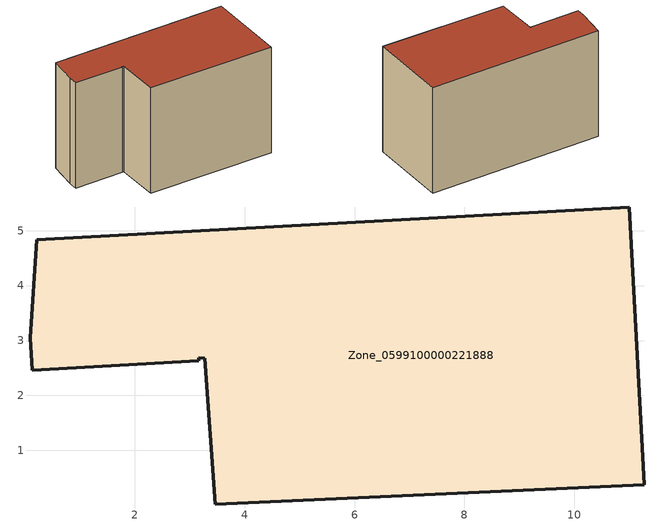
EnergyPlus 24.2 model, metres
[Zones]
Zone_0599100000221888
 floor ground (C_G): 0.1,3.05 0.21,4.83 11,5.43 11.27,0.38 3.47,0.03 3.27,2.68 3.17,2.69 3.16,2.63 0.14,2.46 z0
 wall outside (C_F): 0.14,2.46 3.16,2.63 3.17,2.69 3.27,2.68 3.47,0.03 11.27,0.38 11,5.43 0.21,4.83 0.1,3.05 0.14,2.46 z0:6.84
 roof outside (C_R): 0.21,4.83 0.1,3.05 0.14,2.46 3.16,2.63 3.17,2.69 3.27,2.68 3.47,0.03 11.27,0.38 11,5.43 z6.84
[BUILDING]
Pand.0599100000221888: North Axis=0; Terrain=City; Loads Convergence Tolerance Value=0.04; Temperature Convergence Tolerance Value=0.4; Solar Distribution=FullExterior; Maximum Number of Warmup Days=25; Minimum Number of Warmup Days=1
[Site:Location]
Rotterdam.The.Hague.AP_ZH_NLD Design_Conditions: Latitude=51.96; Longitude=4.45; Time Zone=1; Elevation=-4.5
[SITE:GROUNDTEMPERATURE:BUILDINGSURFACE]
18, 18, 18, 18, 18, 18, 18, 18, 18, 18, 18, 18
[MATERIAL] Thermal Absorptance=0.9; Solar Absorptance=0.7; Visible Absorptance=0.7
Name | Roughness | Thickness | Conductivity | Density | Specific Heat
G.TI.1946 | MediumSmooth | 0.15 | 1 | 540 | 1210
F.TI.1946 | Rough | 0.3 | 0.857143 | 1920 | 840
R.TI.1946 | MediumRough | 0.2 | 0.1 | 1500 | 1000
[CONSTRUCTION]
C_G: G.TI.1946
C_F: F.TI.1946
C_R: R.TI.1946
[ZONE]
Zone_0599100000221888: Type=1; Multiplier=1; Ceiling Height=Autocalculate; Volume=Autocalculate; Floor Area=autocalculate; Part of Total Floor Area=Yes
[ZONEINFILTRATION:DESIGNFLOWRATE]
Infil_Zone_0599100000221888: Zone or ZoneList or Space or SpaceList=Zone_0599100000221888; Schedule=AlwaysOn; Design Flow Rate Calculation Method=Flow/Area; Flow Rate per Floor Area=0.003; Constant Term Coefficient=1; Temperature Term Coefficient=0; Velocity Term Coefficient=0; Velocity Squared Term Coefficient=0
[HVACTEMPLATE:ZONE:IDEALLOADSAIRSYSTEM]
Zone_0599100000221888: Maximum Heating Supply Air Temperature=50; Minimum Cooling Supply Air Temperature=13; Maximum Heating Supply Air Humidity Ratio=0.0156; Minimum Cooling Supply Air Humidity Ratio=0.0077; Heating Limit=NoLimit; Cooling Limit=NoLimit; Dehumidification Control Type=ConstantSensibleHeatRatio; Cooling Sensible Heat Ratio=0.7; Dehumidification Setpoint=60; Humidification Control Type=None; Humidification Setpoint=30; Outdoor Air Method=None; Outdoor Air Flow Rate per Person=0.00944; Outdoor Air Flow Rate per Zone Floor Area=0; Outdoor Air Flow Rate per Zone=0; Demand Controlled Ventilation Type=None; Outdoor Air Economizer Type=NoEconomizer; Heat Recovery Type=None; Sensible Heat Recovery Effectiveness=0.7; Latent Heat Recovery Effectiveness=0.65
[ZONECONTROL:THERMOSTAT]
ThermostatControl_Zone_0599100000221888: Zone or ZoneList=Zone_0599100000221888; Control Type Schedule=DualSetpointControlType; Control 1=Thermostat_Zone_0599100000221888; Temperature Difference Between Cutout And Setpoint=0
[THERMOSTATSETPOINT:DUALSETPOINT]
Thermostat_Zone_0599100000221888: Heating Setpoint Temperature Schedule=HeatingSetpoint_Zone_0599100000221888; Cooling Setpoint Temperature Schedule=CoolingSetpoint_Zone_0599100000221888
[SCHEDULE:COMPACT]
HeatingSetpoint_Zone_0599100000221888: Through: 12/31, For: AllDays, Until: 24:00, 21
CoolingSetpoint_Zone_0599100000221888: Through: 12/31, For: AllDays, Until: 24:00, 24
DualSetpointControlType: Through: 12/31, For: AllDays, Until: 24:00, 4
AlwaysOn: Through: 12/31, For: AllDays, Until: 24:00, 1
